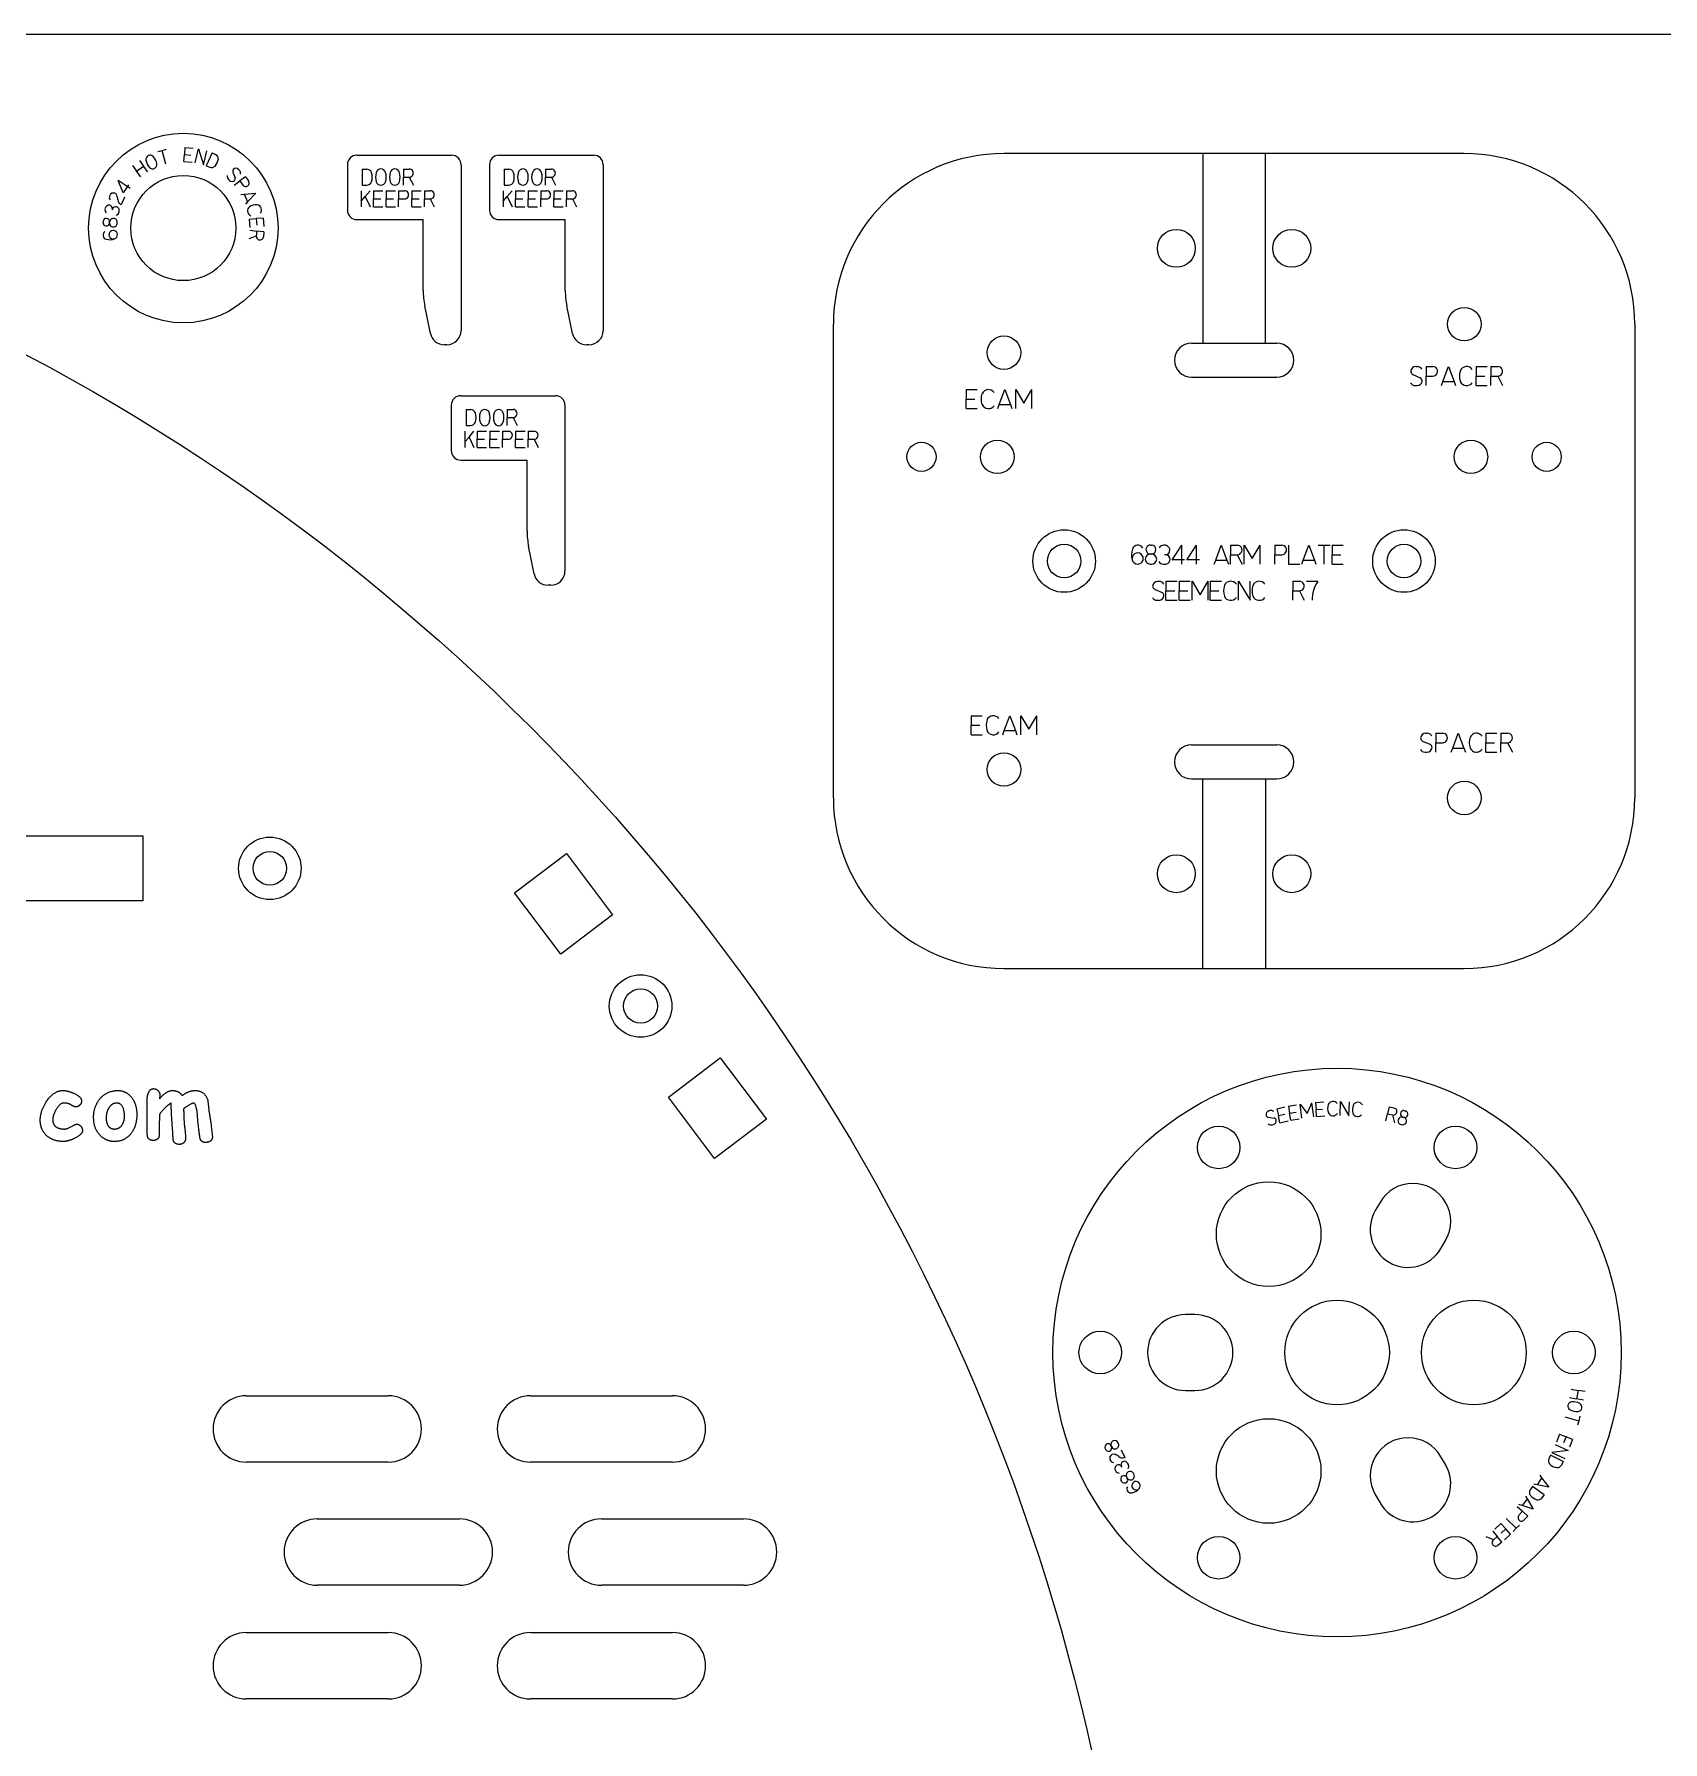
# Model space of a CAD drawing. Header units: inches. Extents: x -1316 to -504, y 192 to 650.
# Drawn here: x -987.2 to -815.3, y 469.4 to 649.6 of the extents above; entities that cross this region are included whole.
import ezdxf

# ---------------------------------------------------------------- set-up
doc = ezdxf.new("R2010")
doc.units = ezdxf.units.IN
doc.header["$MEASUREMENT"] = 0
doc.linetypes.add('Continuous2', pattern=[0])
for name, color, linetype in [('68324 HOT END SPACER', 1, 'Continuous'), ('68328 HOT END ADAPTER', 1, 'Continuous'), ('68343 AND 68344 CARRIAGE AND ARM PLATE', 1, 'Continuous'), ('68351 TABLE', 1, 'Continuous'), ('68355 Base', 1, 'Continuous'), ('68357 Support Panel', 1, 'Continuous'), ('STOCK OUTLINE', 1, 'Continuous')]:
    doc.layers.add(name, color=color, linetype=linetype)

msp = doc.modelspace()

# ---------------------------------------------------------------- linework, layer by layer
at = {"layer": '68324 HOT END SPACER', "color": 3, "linetype": 'Continuous2', "lineweight": -3, "true_color": 0x00ff00}
for p, q in [((-976.12, 636.29), (-975.67, 635.68)), ((-974.19, 637.22), (-973.73, 637.35)), ((-973.73, 637.35), (-973.26, 637.47)), ((-973.33, 635.9), (-973.73, 637.35)), ((-971.42, 636.16), (-971.36, 636.91)), ((-971.31, 637.66), (-971.36, 636.91)), ((-971.36, 636.91), (-970.68, 636.86)), ((-971.31, 637.66), (-970.43, 637.59)), ((-970.24, 636.05), (-969.88, 637.51)), ((-969.88, 637.51), (-969.35, 635.83)), ((-969.35, 635.83), (-968.99, 637.29)), ((-968.45, 637.1), (-969.06, 635.73)), ((-968.45, 637.1), (-968.07, 636.93)), ((-976.85, 635.75), (-976.41, 635.15)), ((-976.41, 635.15), (-975.67, 635.68)), ((-975.97, 634.54), (-976.41, 635.15)), ((-975.23, 635.08), (-975.67, 635.68)), ((-971.42, 636.16), (-970.54, 636.1)), ((-969.06, 635.73), (-968.68, 635.56)), ((-966.26, 635.06), (-966.01, 634.46)), ((-965.66, 635.34), (-965.57, 635.26)), ((-964.92, 634.57), (-965.52, 634.12)), ((-964.92, 634.57), (-964.6, 634.13)), ((-979.26, 632.57), (-979.25, 632.6)), ((-977.11, 633.32), (-978.35, 634.16)), ((-977.84, 632.87), (-978.35, 634.16)), ((-977.28, 633.7), (-977.84, 632.87)), ((-966.72, 634.28), (-966.61, 634.18)), ((-966.13, 633.68), (-965.52, 634.12)), ((-965.52, 634.12), (-965.2, 633.69)), ((-965.41, 632.69), (-965.07, 632.72)), ((-965.07, 632.72), (-963.82, 632.83)), ((-965.07, 632.72), (-964.69, 631.92)), ((-963.82, 632.83), (-964.69, 631.92)), ((-979.74, 631.18), (-979.72, 631.23)), ((-978.97, 631.16), (-979, 631.05)), ((-978.29, 630.79), (-978.26, 630.89)), ((-977.69, 632.41), (-978.06, 631.59)), ((-964.69, 631.92), (-964.93, 631.67)), ((-979.96, 629.75), (-979.95, 629.85)), ((-979.27, 629.7), (-979.26, 629.79)), ((-978.46, 629.64), (-978.46, 629.73)), ((-964.53, 630.1), (-963.78, 630.15)), ((-964.53, 630.1), (-964.47, 629.22)), ((-963.04, 630.21), (-963.78, 630.15)), ((-963.78, 630.15), (-963.73, 629.47)), ((-963.04, 630.21), (-962.97, 629.33)), ((-963.78, 628.3), (-964.56, 628)), ((-964.47, 628.92), (-963.72, 628.84)), ((-963.72, 628.84), (-963.78, 628.3)), ((-962.98, 628.77), (-963.72, 628.84)), ((-962.98, 628.77), (-963.03, 628.23))]:
    msp.add_line(p, q, dxfattribs=at)
at = {"layer": '68324 HOT END SPACER', "color": 5, "linetype": 'Continuous2', "lineweight": -3, "true_color": 0x0000ff}
for radius in [10, 5.55]:
    msp.add_circle((-971.48, 629.15), radius, dxfattribs=at)
at = {"layer": '68324 HOT END SPACER', "color": 3, "linetype": 'Continuous2', "lineweight": -3, "true_color": 0x00ff00}
for centre, radius, start, end in [((-974.99, 636.4), 0.446, 41.6842, 189.8802), ((-974.1, 636.49), 1.34, 187.0764, 224.4881), ((-975.61, 635.76), 1.34, 7.0764, 44.4881), ((-969.12, 636.58), 1.34, 317.2746, 354.6864), ((-968.34, 636.45), 0.552, 0.3673, 60.5979), ((-974.72, 635.85), 0.446, 221.6842, 9.8802), ((-968.5, 636.09), 0.552, 251.363, 311.5937), ((-966.42, 634.6), 0.432, 166.9679, 225.8869), ((-965.95, 635.14), 0.322, 141.6282, 195.7907), ((-965.93, 635.06), 0.395, 45.7443, 133.7966), ((-966.32, 634.38), 0.322, 321.6281, 15.7907), ((-965.87, 634.95), 0.432, 346.9679, 45.7443), ((-978.86, 632.42), 0.429, 68.5658, 155.9898), ((-978.89, 632.44), 0.429, 23.7649, 63.414), ((-981.91, 631.59), 3.56, 8.8588, 16.6044), ((-966.34, 634.46), 0.395, 225.8869, 313.7966), ((-964.9, 633.91), 0.375, 216.457, 36.4659), ((-979.32, 631.07), 0.432, 165.7987, 225.5056), ((-979.26, 631.12), 0.473, 124.6129, 165.7987), ((-979.34, 631.23), 0.343, 75.7988, 124.6129), ((-978.87, 632.39), 0.429, 155.9898, 215.9898), ((-979.35, 631.19), 0.378, 354.8869, 75.7988), ((-978.61, 631.03), 0.378, 75.7988, 159.9838), ((-978.71, 630.9), 0.432, 286.092, 345.7989), ((-978.61, 631.06), 0.343, 26.9847, 75.7988), ((-977.68, 632.2), 0.724, 184.7343, 238.0348), ((-978.72, 631), 0.473, 345.7989, 26.9847), ((-964.15, 630.97), 0.552, 128.7924, 248.7255), ((-963.77, 630.28), 1.34, 85.6997, 123.1114), ((-963.77, 631.07), 0.552, 320.0856, 80.0187), ((-979.61, 629.72), 0.348, 175.6209, 203.17), ((-979.61, 629.82), 0.348, 85.6209, 175.6209), ((-979.61, 629.72), 0.348, 203.17, 355.6209), ((-979.61, 629.82), 0.348, 355.6209, 85.621), ((-978.87, 629.67), 0.402, 175.621, 300.3066), ((-978.86, 629.76), 0.402, 85.6209, 175.621), ((-978.86, 629.76), 0.402, 355.6209, 85.621), ((-978.87, 629.67), 0.402, 300.3066, 355.6209), ((-979.51, 628.41), 0.446, 124.8917, 257.6823), ((-979.25, 629.26), 1.34, 254.8784, 292.2901), ((-978.89, 628.45), 0.446, 77.8504, 289.3182), ((-978.89, 628.45), 0.446, 289.4863, 77.6822), ((-963.4, 628.27), 0.375, 174.3446, 354.3535)]:
    msp.add_arc(centre, radius, start, end, dxfattribs=at)
at = {"layer": '68328 HOT END ADAPTER', "color": 5, "linetype": 'Continuous2', "lineweight": -3, "true_color": 0x0000ff}
for p, q in [((-845.14, 526.33), (-845.64, 525.47)), ((-838.71, 521.47), (-838.21, 522.33)), ((-864.68, 514.48), (-865.68, 514.48)), ((-865.68, 506.48), (-864.68, 506.48)), ((-838.21, 498.62), (-838.71, 499.49)), ((-845.64, 495.49), (-845.14, 494.62))]:
    msp.add_line(p, q, dxfattribs=at)
at = {"layer": '68328 HOT END ADAPTER', "color": 3, "linetype": 'Continuous2', "lineweight": -3, "true_color": 0x00ff00}
for p, q in [((-824.97, 506.61), (-824.24, 506.49)), ((-824.24, 506.49), (-824.39, 505.59)), ((-823.5, 506.36), (-824.24, 506.49)), ((-825.13, 505.72), (-824.39, 505.59)), ((-823.65, 505.46), (-824.39, 505.59)), ((-825.62, 503.7), (-824.17, 503.29)), ((-824.17, 503.29), (-824.3, 502.83)), ((-824.04, 503.75), (-824.17, 503.29)), ((-826.21, 501.85), (-826.53, 501.03)), ((-826.21, 501.85), (-825.51, 501.58)), ((-825.51, 501.58), (-825.76, 500.94)), ((-824.81, 501.31), (-825.51, 501.58)), ((-824.81, 501.31), (-825.13, 500.49)), ((-874.14, 500.28), (-874.18, 500.37)), ((-873.5, 500.55), (-873.53, 500.64)), ((-872.75, 500.86), (-872.79, 500.95)), ((-872.48, 500.21), (-872.1, 499.4)), ((-827.14, 499.64), (-827.33, 499.27)), ((-825.8, 498.97), (-827.14, 499.64)), ((-825.27, 500.15), (-827.01, 499.92)), ((-827.01, 499.92), (-825.64, 499.31)), ((-826.64, 500.76), (-825.27, 500.15)), ((-873.62, 499.13), (-873.64, 499.16)), ((-873.05, 497.98), (-873.07, 498.03)), ((-872.46, 498.48), (-872.41, 498.39)), ((-871.71, 498.67), (-871.76, 498.76)), ((-871.14, 497.65), (-871.19, 497.73)), ((-828.28, 497.54), (-828.08, 497.26)), ((-825.8, 498.97), (-825.99, 498.6)), ((-872.43, 496.88), (-872.47, 496.97)), ((-871.83, 497.24), (-871.88, 497.32)), ((-829.06, 496.34), (-829.3, 496)), ((-827.83, 495.47), (-829.06, 496.34)), ((-828.55, 496.52), (-828.89, 496.59)), ((-828.08, 497.26), (-828.55, 496.52)), ((-827.32, 496.26), (-828.55, 496.52)), ((-828.08, 497.26), (-827.32, 496.26)), ((-830.68, 494.23), (-830.12, 493.73)), ((-830.15, 494.35), (-830.48, 494.45)), ((-829.6, 495.04), (-830.15, 494.35)), ((-828.96, 493.96), (-830.15, 494.35)), ((-829.78, 495.33), (-829.6, 495.04)), ((-829.6, 495.04), (-828.96, 493.96)), ((-827.83, 495.47), (-828.08, 495.13)), ((-832.38, 492.43), (-833.02, 491.83)), ((-832.38, 492.43), (-831.87, 491.87)), ((-831.83, 492.98), (-830.76, 491.93)), ((-830.42, 492.27), (-830.76, 491.93)), ((-830.12, 493.73), (-830.48, 493.32)), ((-829.55, 493.23), (-830.12, 493.73)), ((-829.55, 493.23), (-829.92, 492.82)), ((-833.18, 490.7), (-833.95, 491.04)), ((-833.25, 491.63), (-832.77, 491.05)), ((-832.77, 491.05), (-833.18, 490.7)), ((-832.28, 490.48), (-832.77, 491.05)), ((-832.28, 490.48), (-832.7, 490.13)), ((-831.87, 491.87), (-832.37, 491.41)), ((-831.36, 491.32), (-832.01, 490.73)), ((-831.36, 491.32), (-831.87, 491.87)), ((-830.76, 491.93), (-831.09, 491.58))]:
    msp.add_line(p, q, dxfattribs=at)
at = {"layer": '68328 HOT END ADAPTER', "color": 1, "linetype": 'Continuous2', "lineweight": -3, "true_color": 0xff0000}
msp.add_circle((-849.68, 510.48), 30, dxfattribs=at)
at = {"layer": '68328 HOT END ADAPTER', "color": 5, "linetype": 'Continuous2', "lineweight": -3, "true_color": 0x0000ff}
for centre, radius in [((-862.18, 532.13), 2.25), ((-837.18, 532.13), 2.25), ((-856.9, 522.98), 5.52), ((-849.68, 510.48), 5.52), ((-835.24, 510.48), 5.52), ((-874.68, 510.48), 2.25), ((-824.68, 510.48), 2.25), ((-856.9, 497.98), 5.52), ((-862.18, 488.83), 2.25), ((-837.18, 488.83), 2.25)]:
    msp.add_circle(centre, radius, dxfattribs=at)
for centre, start, end in [((-841.68, 524.33), 330, 150), ((-842.18, 523.47), 150, 330), ((-865.68, 510.48), 90, 270), ((-864.68, 510.48), 270, 90), ((-842.18, 497.49), 30, 210), ((-841.68, 496.62), 210, 30)]:
    msp.add_arc(centre, 4, start, end, dxfattribs=at)
at = {"layer": '68328 HOT END ADAPTER', "color": 3, "linetype": 'Continuous2', "lineweight": -3, "true_color": 0x00ff00}
for centre, radius, start, end in [((-824.87, 504.84), 0.446, 93.094, 241.29), ((-824.75, 503.95), 1.34, 58.4861, 95.8979), ((-824.27, 504.7), 0.446, 273.094, 61.29), ((-824.38, 505.59), 1.34, 238.4861, 275.8979), ((-873.16, 500.79), 0.402, 112.5183, 202.5183), ((-873.16, 500.79), 0.402, 22.5183, 112.5183), ((-873.85, 500.51), 0.348, 112.5183, 202.5183), ((-873.82, 500.42), 0.348, 202.5183, 230.0674), ((-873.82, 500.42), 0.348, 230.0674, 22.5183), ((-873.85, 500.51), 0.348, 22.5183, 112.5183), ((-873.25, 499.34), 0.429, 117.8408, 205.2648), ((-873.12, 500.71), 0.402, 202.5183, 327.204), ((-873.29, 499.32), 0.429, 73.0399, 112.689), ((-874.61, 496.49), 3.56, 58.1337, 65.8794), ((-873.12, 500.71), 0.402, 327.204, 22.5183), ((-872.31, 500.09), 0.724, 234.0093, 287.3098), ((-826.82, 499.07), 0.552, 158.63, 218.8607), ((-873.24, 499.31), 0.429, 205.2648, 265.2648), ((-872.66, 498.25), 0.473, 166.8254, 208.0112), ((-872.78, 498.28), 0.343, 118.0113, 166.8254), ((-872.67, 498.19), 0.432, 208.0112, 267.7181), ((-872.77, 498.25), 0.378, 37.0994, 118.0113), ((-872.18, 497.14), 0.348, 120.7615, 210.7615), ((-872.11, 498.62), 0.378, 118.0113, 202.1963), ((-872.18, 497.14), 0.348, 30.7615, 120.7615), ((-872.13, 498.66), 0.343, 69.1972, 118.0113), ((-872.18, 498.53), 0.473, 28.0114, 69.1972), ((-871.53, 497.53), 0.402, 120.7615, 210.7615), ((-871.53, 497.53), 0.402, 30.7615, 120.7615), ((-872.1, 498.47), 0.432, 328.3045, 28.0114), ((-871.48, 497.44), 0.402, 335.4472, 30.7615), ((-826.29, 499.66), 1.34, 224.5417, 261.9534), ((-826.46, 498.89), 0.552, 267.6344, 327.8649), ((-872.13, 497.06), 0.348, 210.7615, 238.3106), ((-872.13, 497.06), 0.348, 238.3106, 30.7615), ((-871.42, 496.11), 0.446, 152.8587, 285.6492), ((-871.48, 497.44), 0.402, 210.7615, 335.4472), ((-870.9, 496.43), 0.446, 105.8173, 317.2851), ((-871.6, 496.99), 1.34, 282.8453, 320.2571), ((-870.9, 496.43), 0.446, 317.4532, 105.6492), ((-828.82, 495.72), 0.552, 149.8711, 210.1018), ((-828.21, 496.23), 1.34, 215.7828, 253.1945), ((-828.49, 495.49), 0.552, 258.8755, 319.106), ((-830.2, 493.07), 0.375, 138.3962, 318.4051), ((-832.94, 490.42), 0.375, 130.013, 310.0219)]:
    msp.add_arc(centre, radius, start, end, dxfattribs=at)
at = {"layer": '68343 AND 68344 CARRIAGE AND ARM PLATE', "color": 1, "linetype": 'Continuous2', "lineweight": -3, "true_color": 0xff0000}
for p, q in [((-836.25, 637.01), (-884.85, 637.01)), ((-902.85, 569.01), (-902.85, 619.01)), ((-818.25, 619.01), (-818.25, 569.01)), ((-884.85, 551.01), (-836.25, 551.01))]:
    msp.add_line(p, q, dxfattribs=at)
at = {"layer": '68343 AND 68344 CARRIAGE AND ARM PLATE', "color": 3, "linetype": 'Continuous2', "lineweight": -3, "true_color": 0x00ff00}
for p, q in [((-863.85, 637.01), (-863.85, 617.01)), ((-857.25, 617.01), (-857.25, 637.01)), ((-841.69, 613.7), (-840.9, 613.36)), ((-841.36, 614.53), (-841.2, 614.53)), ((-840.29, 614.53), (-839.57, 614.53)), ((-840.29, 614.53), (-840.29, 613.53)), ((-840.29, 613.53), (-839.57, 613.53)), ((-840.29, 612.53), (-840.29, 613.53)), ((-838.67, 612.53), (-838.5, 612.96)), ((-838.5, 612.96), (-837.92, 614.53)), ((-838.5, 612.96), (-837.33, 612.96)), ((-837.92, 614.53), (-837.33, 612.96)), ((-837.33, 612.96), (-837.17, 612.53)), ((-835, 614.53), (-833.83, 614.53)), ((-835, 614.53), (-835, 613.53)), ((-835, 613.53), (-834.09, 613.53)), ((-835, 612.53), (-835, 613.53)), ((-833.43, 614.53), (-832.71, 614.53)), ((-833.43, 614.53), (-833.43, 613.53)), ((-833.43, 613.53), (-832.71, 613.53)), ((-833.43, 612.53), (-833.43, 613.53)), ((-832.71, 613.53), (-832.21, 612.53)), ((-888.83, 612.1), (-887.66, 612.1)), ((-888.83, 612.1), (-888.83, 611.1)), ((-888.83, 611.1), (-887.92, 611.1)), ((-888.83, 610.1), (-888.83, 611.1)), ((-885.34, 610.53), (-884.75, 612.1)), ((-884.75, 612.1), (-884.16, 610.53)), ((-883.6, 610.1), (-883.6, 612.1)), ((-883.6, 612.1), (-882.75, 610.68)), ((-882.75, 610.68), (-881.91, 612.1)), ((-881.91, 610.1), (-881.91, 612.1)), ((-841.43, 612.53), (-841.22, 612.53)), ((-835, 612.53), (-833.83, 612.53)), ((-888.83, 610.1), (-887.66, 610.1)), ((-885.5, 610.1), (-885.34, 610.53)), ((-885.34, 610.53), (-884.16, 610.53)), ((-884.16, 610.53), (-884, 610.1)), ((-869.39, 595.68), (-869.26, 595.68)), ((-869.39, 594.75), (-869.26, 594.75)), ((-867.98, 595.68), (-867.91, 595.68)), ((-867.09, 594.15), (-866.06, 595.68)), ((-866.06, 593.68), (-866.06, 595.68)), ((-865.55, 594.15), (-864.52, 595.68)), ((-864.52, 593.68), (-864.52, 595.68)), ((-862.49, 594.11), (-861.9, 595.68)), ((-861.9, 595.68), (-861.31, 594.11)), ((-860.94, 595.68), (-860.21, 595.68)), ((-860.94, 595.68), (-860.94, 594.68)), ((-859.49, 593.68), (-859.49, 595.68)), ((-859.49, 595.68), (-858.65, 594.27)), ((-858.65, 594.27), (-857.81, 595.68)), ((-857.81, 593.68), (-857.81, 595.68)), ((-856.24, 595.68), (-855.51, 595.68)), ((-856.24, 595.68), (-856.24, 594.68)), ((-854.8, 595.68), (-854.8, 593.68)), ((-853.25, 594.11), (-852.66, 595.68)), ((-852.66, 595.68), (-852.07, 594.11)), ((-851.69, 595.68), (-851.05, 595.68)), ((-851.05, 593.68), (-851.05, 595.68)), ((-851.05, 595.68), (-850.41, 595.68)), ((-850.2, 595.68), (-849.03, 595.68)), ((-850.2, 595.68), (-850.2, 594.68)), ((-869.39, 593.68), (-869.26, 593.68)), ((-868.01, 593.68), (-867.88, 593.68)), ((-867.76, 594.68), (-867.91, 594.68)), ((-865.77, 594.15), (-867.09, 594.15)), ((-864.22, 594.15), (-865.55, 594.15)), ((-862.65, 593.68), (-862.49, 594.11)), ((-862.49, 594.11), (-861.31, 594.11)), ((-861.31, 594.11), (-861.15, 593.68)), ((-860.94, 594.68), (-860.21, 594.68)), ((-860.94, 593.68), (-860.94, 594.68)), ((-860.21, 594.68), (-859.71, 593.68)), ((-856.24, 594.68), (-855.51, 594.68)), ((-856.24, 593.68), (-856.24, 594.68)), ((-854.8, 593.68), (-853.62, 593.68)), ((-853.41, 593.68), (-853.25, 594.11)), ((-853.25, 594.11), (-852.07, 594.11)), ((-852.07, 594.11), (-851.91, 593.68)), ((-850.2, 594.68), (-849.28, 594.68)), ((-850.2, 593.68), (-850.2, 594.68)), ((-850.2, 593.68), (-849.03, 593.68)), ((-868.62, 591.87), (-868.46, 591.87)), ((-867.74, 591.87), (-866.56, 591.87)), ((-867.74, 591.87), (-867.74, 590.87)), ((-866.35, 591.87), (-865.18, 591.87)), ((-866.35, 591.87), (-866.35, 590.87)), ((-864.96, 589.87), (-864.96, 591.87)), ((-864.96, 591.87), (-864.12, 590.45)), ((-864.12, 590.45), (-863.28, 591.87)), ((-863.28, 589.87), (-863.28, 591.87)), ((-863.06, 591.87), (-861.89, 591.87)), ((-863.06, 591.87), (-863.06, 590.87)), ((-860.1, 589.87), (-860.1, 591.87)), ((-860.1, 591.87), (-858.87, 589.87)), ((-858.87, 589.87), (-858.87, 591.87)), ((-854.36, 591.87), (-853.64, 591.87)), ((-854.36, 591.87), (-854.36, 590.87)), ((-852.92, 591.87), (-851.72, 591.87)), ((-868.95, 591.04), (-868.16, 590.7)), ((-868.69, 589.87), (-868.48, 589.87)), ((-867.74, 590.87), (-866.82, 590.87)), ((-867.74, 589.87), (-867.74, 590.87)), ((-867.74, 589.87), (-866.56, 589.87)), ((-866.35, 590.87), (-865.43, 590.87)), ((-866.35, 589.87), (-866.35, 590.87)), ((-866.35, 589.87), (-865.18, 589.87)), ((-863.06, 590.87), (-862.15, 590.87)), ((-863.06, 589.87), (-863.06, 590.87)), ((-863.06, 589.87), (-861.89, 589.87)), ((-854.36, 590.87), (-853.64, 590.87)), ((-854.36, 589.87), (-854.36, 590.87)), ((-853.64, 590.87), (-853.14, 589.87)), ((-888.3, 577.68), (-887.13, 577.68)), ((-888.3, 577.68), (-888.3, 576.68)), ((-884.81, 576.11), (-884.22, 577.68)), ((-884.22, 577.68), (-883.63, 576.11)), ((-883.07, 575.68), (-883.07, 577.68)), ((-883.07, 577.68), (-882.23, 576.26)), ((-882.23, 576.26), (-881.38, 577.68)), ((-881.38, 575.68), (-881.38, 577.68)), ((-888.3, 576.68), (-887.39, 576.68)), ((-888.3, 575.68), (-888.3, 576.68)), ((-888.3, 575.68), (-887.13, 575.68)), ((-884.97, 575.68), (-884.81, 576.11)), ((-884.81, 576.11), (-883.63, 576.11)), ((-883.63, 576.11), (-883.47, 575.68)), ((-840.65, 575.01), (-839.87, 574.68)), ((-840.33, 575.85), (-840.17, 575.84)), ((-839.26, 575.84), (-838.53, 575.84)), ((-839.26, 575.84), (-839.26, 574.84)), ((-837.47, 574.27), (-836.88, 575.84)), ((-836.88, 575.84), (-836.29, 574.27)), ((-833.97, 575.84), (-832.8, 575.84)), ((-833.97, 575.84), (-833.97, 574.84)), ((-832.4, 575.84), (-831.67, 575.84)), ((-832.4, 575.84), (-832.4, 574.84)), ((-840.39, 573.84), (-840.19, 573.84)), ((-839.26, 574.84), (-838.53, 574.84)), ((-839.26, 573.84), (-839.26, 574.84)), ((-837.63, 573.84), (-837.47, 574.27)), ((-837.47, 574.27), (-836.29, 574.27)), ((-836.29, 574.27), (-836.13, 573.84)), ((-833.97, 574.84), (-833.05, 574.84)), ((-833.97, 573.84), (-833.97, 574.84)), ((-833.97, 573.84), (-832.8, 573.84)), ((-832.4, 574.84), (-831.67, 574.84)), ((-832.4, 573.84), (-832.4, 574.84)), ((-831.67, 574.84), (-831.17, 573.84)), ((-863.85, 551.01), (-863.85, 571.01)), ((-857.25, 571.01), (-857.25, 551.01)), ((-975.3, 535.72), (-975.3, 537.13)), ((-969.9, 534.54), (-970.03, 535.94))]:
    msp.add_line(p, q, dxfattribs=at)
at = {"layer": '68343 AND 68344 CARRIAGE AND ARM PLATE', "color": 5, "linetype": 'Continuous2', "lineweight": -3, "true_color": 0x0000ff}
for p, q in [((-865.05, 617.01), (-856.05, 617.01)), ((-865.05, 613.41), (-856.05, 613.41)), ((-865.05, 574.61), (-856.05, 574.61)), ((-865.05, 571.01), (-856.05, 571.01))]:
    msp.add_line(p, q, dxfattribs=at)
for centre, radius in [((-866.65, 627.01), 2), ((-854.46, 627.01), 2), ((-836.25, 619.01), 1.77), ((-884.85, 616.01), 1.77), ((-893.55, 605.01), 1.54), ((-885.55, 605.01), 1.77), ((-835.55, 605.01), 1.77), ((-827.55, 605.01), 1.54), ((-878.49, 594.01), 1.77), ((-842.62, 594.01), 1.77), ((-884.85, 572.01), 1.77), ((-836.25, 569.01), 1.78), ((-866.65, 561.01), 2), ((-854.46, 561.01), 2)]:
    msp.add_circle(centre, radius, dxfattribs=at)
at = {"layer": '68343 AND 68344 CARRIAGE AND ARM PLATE', "color": 3, "linetype": 'Continuous2', "lineweight": -3, "true_color": 0x00ff00}
for centre in [(-878.49, 594.01), (-842.62, 594.01)]:
    msp.add_circle(centre, 3.3, dxfattribs=at)
at = {"layer": '68343 AND 68344 CARRIAGE AND ARM PLATE', "color": 1, "linetype": 'Continuous2', "lineweight": -3, "true_color": 0xff0000}
for centre, start, end in [((-884.85, 619.01), 90, 180), ((-836.25, 619.01), 0, 90), ((-884.85, 569.01), 180, 270), ((-836.25, 569.01), 270, 0)]:
    msp.add_arc(centre, 18, start, end, dxfattribs=at)
at = {"layer": '68343 AND 68344 CARRIAGE AND ARM PLATE', "color": 5, "linetype": 'Continuous2', "lineweight": -3, "true_color": 0x0000ff}
for centre, start, end in [((-865.05, 615.21), 90, 270), ((-856.05, 615.21), 270, 90), ((-865.05, 572.81), 90, 270), ((-856.05, 572.81), 270, 90)]:
    msp.add_arc(centre, 1.8, start, end, dxfattribs=at)
at = {"layer": '68343 AND 68344 CARRIAGE AND ARM PLATE', "color": 3, "linetype": 'Continuous2', "lineweight": -3, "true_color": 0x00ff00}
for centre, radius, start, end in [((-841.42, 613.11), 0.577, 210.522, 269.4411), ((-841.37, 614.01), 0.526, 89.2985, 177.3507), ((-841.47, 614.07), 0.43, 185.1823, 239.3448), ((-841.22, 613.05), 0.526, 269.4411, 357.3507), ((-841.21, 613.95), 0.577, 30.522, 89.2985), ((-841.12, 612.99), 0.43, 5.1822, 59.3448), ((-839.57, 614.03), 0.5, 269.9912, 90), ((-834.98, 613.53), 1.78, 161.2941, 198.7059), ((-836, 613.8), 0.735, 35.68, 155.6132), ((-836, 613.26), 0.735, 204.3868, 324.32), ((-832.71, 614.03), 0.5, 269.9912, 90), ((-885.48, 611.1), 1.78, 161.2941, 198.7059), ((-886.49, 611.37), 0.735, 35.68, 155.6132), ((-886.49, 610.83), 0.735, 204.3868, 324.32), ((-869.6, 594.65), 1.78, 159.2941, 196.7059), ((-870.73, 594.27), 0.594, 342.2661, 193.7339), ((-870.71, 595.09), 0.595, 29.3075, 162.098), ((-869.39, 594.22), 0.536, 90, 214.6857), ((-869.39, 595.22), 0.464, 117.5491, 270), ((-869.39, 595.22), 0.464, 90, 117.5491), ((-869.26, 595.22), 0.464, 0, 90), ((-869.26, 595.22), 0.464, 270, 0), ((-869.26, 594.22), 0.536, 0, 90), ((-867.98, 595.1), 0.577, 89.9999, 149.7068), ((-867.91, 595.05), 0.631, 48.8141, 89.9999), ((-867.84, 595.18), 0.504, 279.0881, 0), ((-867.79, 595.18), 0.457, 0, 48.8141), ((-860.21, 595.18), 0.5, 269.9912, 90), ((-855.51, 595.18), 0.5, 269.9912, 90), ((-870.73, 594.28), 0.595, 193.902, 342.098), ((-869.39, 594.22), 0.536, 214.6857, 270), ((-869.26, 594.22), 0.536, 270, 0), ((-868.01, 594.26), 0.577, 210.2932, 270.0001), ((-867.88, 594.31), 0.631, 270.0001, 311.1859), ((-867.81, 594.18), 0.504, 0, 84.185), ((-867.77, 594.18), 0.457, 311.1859, 0), ((-868.63, 591.34), 0.526, 89.2985, 177.3507), ((-868.73, 591.41), 0.43, 185.1823, 239.3448), ((-868.47, 591.29), 0.577, 30.522, 89.2985), ((-859.89, 590.87), 1.78, 161.2941, 198.7059), ((-860.91, 591.14), 0.735, 35.68, 155.6132), ((-856.87, 590.87), 1.78, 161.2941, 198.7059), ((-857.89, 591.14), 0.735, 35.68, 155.6132), ((-853.64, 591.37), 0.5, 269.9912, 90), ((-848.69, 589.87), 3.63, 146.6069, 179.9947), ((-868.68, 590.45), 0.577, 210.522, 269.4411), ((-868.48, 590.39), 0.526, 269.4411, 357.3507), ((-868.38, 590.33), 0.43, 5.1822, 59.3448), ((-860.91, 590.6), 0.735, 204.3868, 324.32), ((-857.89, 590.6), 0.735, 204.3868, 324.32), ((-884.95, 576.68), 1.78, 161.2941, 198.7059), ((-885.97, 576.95), 0.735, 35.68, 155.6132), ((-885.97, 576.41), 0.735, 204.3868, 324.32), ((-840.34, 575.32), 0.526, 89.2985, 177.3507), ((-840.43, 575.38), 0.43, 185.1823, 239.3448), ((-840.17, 575.27), 0.577, 30.522, 89.2985), ((-838.53, 575.34), 0.5, 269.9912, 90), ((-833.95, 574.84), 1.78, 161.2941, 198.7059), ((-834.97, 575.11), 0.735, 35.68, 155.6132), ((-831.67, 575.34), 0.5, 269.9912, 90), ((-840.39, 574.42), 0.577, 210.522, 269.4411), ((-840.18, 574.37), 0.526, 269.4411, 357.3507), ((-840.08, 574.31), 0.43, 5.1822, 59.3448), ((-834.97, 574.58), 0.735, 204.3868, 324.32)]:
    msp.add_arc(centre, radius, start, end, dxfattribs=at)
at = {"layer": '68351 TABLE', "color": 3, "linetype": 'Continuous2', "lineweight": -3, "true_color": 0x00ff00}
for p, q in [((-856.96, 535.31), (-856.32, 535.23)), ((-856.89, 535.98), (-856.77, 536.01)), ((-856.04, 536.21), (-855.19, 536.4)), ((-856.04, 536.21), (-855.88, 535.48)), ((-855.88, 535.48), (-855.21, 535.63)), ((-855.71, 534.74), (-855.88, 535.48)), ((-854.82, 536.48), (-853.96, 536.63)), ((-854.82, 536.48), (-854.69, 535.74)), ((-854.69, 535.74), (-854.01, 535.86)), ((-854.56, 535), (-854.69, 535.74)), ((-853.4, 535.21), (-853.58, 536.7)), ((-853.58, 536.7), (-852.82, 535.72)), ((-852.82, 535.72), (-852.33, 536.85)), ((-852.14, 535.36), (-852.33, 536.85)), ((-851.95, 536.88), (-851.07, 536.95)), ((-851.95, 536.88), (-851.89, 536.14)), ((-851.89, 536.14), (-851.21, 536.18)), ((-851.84, 535.39), (-851.89, 536.14)), ((-851.84, 535.39), (-850.96, 535.45)), ((-849.34, 535.48), (-849.3, 536.98)), ((-849.3, 536.98), (-848.42, 535.45)), ((-848.42, 535.45), (-848.38, 536.95)), ((-844.52, 534.95), (-844.36, 535.68)), ((-844.19, 536.41), (-844.36, 535.68)), ((-844.36, 535.68), (-843.83, 535.55)), ((-844.19, 536.41), (-843.66, 536.29)), ((-843.83, 535.55), (-843.63, 534.74)), ((-842.73, 535.33), (-842.64, 535.3)), ((-842.55, 536), (-842.45, 535.97)), ((-856.53, 534.52), (-856.38, 534.56)), ((-855.71, 534.74), (-854.85, 534.94)), ((-854.56, 535), (-853.69, 535.16)), ((-842.95, 534.56), (-842.86, 534.53))]:
    msp.add_line(p, q, dxfattribs=at)
for centre, radius, start, end in [((-856.79, 535.6), 0.395, 104.9955, 193.0477), ((-856.87, 535.62), 0.322, 200.8793, 255.0418), ((-856.66, 535.59), 0.432, 46.219, 104.9955), ((-849.34, 536.24), 1.34, 162.3844, 199.7961), ((-850.11, 536.43), 0.552, 36.7703, 156.7034), ((-850.1, 536.02), 0.552, 205.4771, 325.4103), ((-846.73, 536.07), 1.34, 156.5623, 193.9741), ((-847.51, 535.94), 0.552, 199.655, 319.5882), ((-847.48, 536.34), 0.552, 30.9482, 150.8814), ((-843.74, 535.92), 0.375, 257.0444, 77.0532), ((-842.84, 534.94), 0.402, 74.2809, 198.9666), ((-842.64, 535.67), 0.348, 101.83, 254.2809), ((-842.64, 535.67), 0.348, 74.2809, 101.83), ((-842.55, 535.64), 0.348, 254.2809, 344.2809), ((-842.75, 534.92), 0.402, 344.2809, 74.2809), ((-842.55, 535.64), 0.348, 344.2809, 74.2809), ((-856.64, 534.94), 0.432, 226.219, 285.1381), ((-856.49, 534.94), 0.395, 285.1381, 13.0477), ((-856.4, 534.92), 0.322, 20.8792, 75.0418), ((-842.84, 534.94), 0.402, 198.9666, 254.2809), ((-842.75, 534.92), 0.402, 254.2809, 344.2809)]:
    msp.add_arc(centre, radius, start, end, dxfattribs=at)
at = {"layer": '68355 Base', "color": 5, "linetype": 'Continuous2', "lineweight": -3, "true_color": 0x0000ff}
for p, q in [((-1040.91, 565.01), (-975.76, 565.01)), ((-975.76, 565.01), (-975.76, 558.15)), ((-936.51, 559), (-931.04, 563.13)), ((-931.04, 563.13), (-926.16, 556.66)), ((-931.64, 552.54), (-936.51, 559)), ((-975.76, 558.15), (-1040.91, 558.15)), ((-926.16, 556.66), (-931.64, 552.54)), ((-920.26, 537.44), (-914.79, 541.57)), ((-914.79, 541.57), (-909.91, 535.1)), ((-915.39, 530.97), (-920.26, 537.44)), ((-909.91, 535.1), (-915.39, 530.97)), ((-964.84, 505.92), (-949.84, 505.92)), ((-934.84, 505.92), (-919.84, 505.92)), ((-949.84, 498.92), (-964.84, 498.92)), ((-919.84, 498.92), (-934.84, 498.92)), ((-957.34, 492.93), (-942.34, 492.93)), ((-927.34, 492.93), (-912.34, 492.93)), ((-942.34, 485.93), (-957.34, 485.93)), ((-912.34, 485.93), (-927.34, 485.93)), ((-964.84, 480.92), (-949.84, 480.92)), ((-934.84, 480.92), (-919.84, 480.92)), ((-949.84, 473.92), (-964.84, 473.92)), ((-919.84, 473.92), (-934.84, 473.92))]:
    msp.add_line(p, q, dxfattribs=at)
at = {"layer": '68355 Base', "color": 3, "linetype": 'Continuous2', "lineweight": -3, "true_color": 0x00ff00}
msp.add_line((-975.3, 533.93), (-975.3, 535.72), dxfattribs=at)
at = {"layer": '68355 Base', "color": 1, "linetype": 'Continuous2', "lineweight": -3, "true_color": 0xff0000}
msp.add_circle((-1090.47, 421.01), 220, dxfattribs=at)
at = {"layer": '68355 Base', "color": 3, "linetype": 'Continuous2', "lineweight": -3, "true_color": 0x00ff00}
for centre in [(-962.35, 561.58), (-923.21, 547.05)]:
    msp.add_circle(centre, 3.3, dxfattribs=at)
at = {"layer": '68355 Base', "color": 5, "linetype": 'Continuous2', "lineweight": -3, "true_color": 0x0000ff}
for centre, radius in [((-962.35, 561.58), 1.77), ((-923.21, 547.05), 1.8)]:
    msp.add_circle(centre, radius, dxfattribs=at)
for centre, start, end in [((-964.84, 502.42), 90, 270), ((-949.84, 502.42), 270, 90), ((-934.84, 502.42), 90, 270), ((-919.84, 502.42), 270, 90), ((-957.34, 489.43), 90, 270), ((-942.34, 489.43), 270, 90), ((-927.34, 489.43), 90, 270), ((-912.34, 489.43), 270, 90), ((-964.84, 477.42), 90, 270), ((-949.84, 477.42), 270, 90), ((-934.84, 477.42), 90, 270), ((-919.84, 477.42), 270, 90)]:
    msp.add_arc(centre, 3.5, start, end, dxfattribs=at)
at = {"layer": '68355 Base', "color": 3, "linetype": 'Continuous2', "lineweight": -3, "true_color": 0x00ff00}
for points in [[(-985.95, 536.95), (-985.17, 538.13), (-984.2, 538.13)], [(-984.2, 538.13), (-983.71, 538.13), (-983.03, 537.84)], [(-983.03, 537.84), (-982.23, 537.47), (-982.23, 537.03)], [(-980.95, 535.19), (-981, 536.25), (-980.4, 537.12)], [(-980.4, 537.12), (-979.68, 538.13), (-978.39, 538.13)], [(-978.39, 538.13), (-977.46, 538.13), (-976.89, 537.33)], [(-976.89, 537.33), (-976.39, 536.63), (-976.39, 535.59)], [(-975.3, 537.13), (-975.3, 537.54), (-975.17, 537.87)], [(-975.17, 537.87), (-974.98, 538.33), (-974.65, 538.33)], [(-974.65, 538.33), (-974.37, 538.33), (-973.96, 537.94), (-973.96, 537.67)], [(-973.99, 537.27), (-973.27, 538.13), (-972.65, 538.13)], [(-973.96, 537.67), (-973.96, 537.77), (-973.99, 537.27)], [(-972.65, 538.13), (-971.93, 538.13), (-971.6, 537.58)], [(-971.6, 537.58), (-971.3, 537.85), (-970.6, 538.13), (-970.2, 538.13)], [(-970.2, 538.13), (-969.27, 538.13), (-968.92, 537.16)], [(-968.92, 537.16), (-968.88, 536.97), (-968.76, 535.85)], [(-986.59, 535), (-986.59, 535.94), (-985.95, 536.95)], [(-984.91, 536.13), (-985.27, 535.5), (-985.27, 535.02)], [(-984.13, 536.81), (-984.5, 536.81), (-984.91, 536.13)], [(-982.82, 536.4), (-983.02, 536.4), (-983.59, 536.81), (-984.13, 536.81)], [(-982.4, 536.61), (-982.58, 536.4), (-982.82, 536.4)], [(-982.23, 537.03), (-982.23, 536.77), (-982.4, 536.61)], [(-979.38, 536.25), (-979.63, 535.81), (-979.63, 535.2)], [(-978.49, 536.81), (-979.06, 536.81), (-979.38, 536.25)], [(-977.7, 535.23), (-977.66, 536.77), (-978.49, 536.81)], [(-976.39, 535.59), (-976.39, 534.43), (-976.98, 533.62)], [(-973.99, 535.62), (-974.03, 534.63), (-974.03, 534.09)], [(-973.93, 535.72), (-973.95, 535.7), (-973.99, 535.62)], [(-972.77, 536.81), (-973.35, 536.46), (-973.93, 535.72)], [(-972.75, 536.31), (-972.75, 536.62), (-972.77, 536.81)], [(-972.57, 533.08), (-972.57, 533.61), (-972.75, 535.74), (-972.75, 536.31)], [(-970.39, 536.81), (-970.5, 536.81), (-971.3, 536.35), (-971.45, 536.21)], [(-971.45, 536.21), (-971.45, 535.64), (-971.39, 534.62)], [(-970.03, 535.94), (-970.19, 536.81), (-970.39, 536.81)], [(-968.76, 535.85), (-968.61, 535.1), (-968.41, 533.28)], [(-985.86, 533.32), (-986.59, 533.98), (-986.59, 535)], [(-985.27, 535.02), (-985.27, 534.58), (-984.94, 534.31)], [(-984.94, 534.31), (-984.62, 534.07), (-984.05, 534.07)], [(-984.05, 534.07), (-983.75, 534.07), (-982.88, 534.58), (-982.73, 534.58)], [(-982.13, 533.9), (-982.13, 533.5), (-982.94, 533.09)], [(-982.73, 534.58), (-982.5, 534.58), (-982.13, 534.17), (-982.13, 533.9)], [(-980.23, 533.37), (-980.92, 534.03), (-980.95, 535.19)], [(-979.63, 535.2), (-979.63, 534.61), (-979.32, 534.3)], [(-979.32, 534.3), (-979.09, 534.07), (-978.77, 534.07)], [(-978.77, 534.07), (-978.37, 534.07), (-978.08, 534.33)], [(-976.98, 533.62), (-977.65, 532.75), (-978.76, 532.75)], [(-978.08, 534.33), (-977.75, 534.69), (-977.7, 535.23)], [(-975.24, 533.19), (-975.3, 533.42), (-975.3, 533.93)], [(-974.03, 534.09), (-974.03, 533.97), (-974.04, 533.5), (-974.04, 533.39)], [(-971.39, 534.62), (-971.25, 533.59), (-971.25, 533.08)], [(-969.73, 533.18), (-969.81, 533.68), (-969.9, 534.54)], [(-984.12, 532.75), (-985.15, 532.75), (-985.86, 533.32)], [(-982.94, 533.09), (-983.69, 532.75), (-984.12, 532.75)], [(-978.76, 532.75), (-979.61, 532.75), (-980.23, 533.37)], [(-974.68, 532.86), (-975.08, 532.86), (-975.24, 533.19)], [(-974.25, 532.98), (-974.44, 532.86), (-974.68, 532.86)], [(-974.04, 533.39), (-974.04, 533.11), (-974.25, 532.98)], [(-971.93, 532.45), (-972.22, 532.45), (-972.57, 532.79), (-972.57, 533.08)], [(-971.25, 533.08), (-971.25, 532.79), (-971.63, 532.45), (-971.93, 532.45)], [(-969.1, 532.65), (-969.67, 532.65), (-969.73, 533.18)], [(-968.41, 533.28), (-968.4, 532.99), (-968.81, 532.65), (-969.1, 532.65)]]:
    msp.add_open_spline(points, degree=2, dxfattribs=at)
at = {"layer": '68357 Support Panel', "color": 1, "linetype": 'Continuous2', "lineweight": -3, "true_color": 0xff0000}
for p, q in [((-953.16, 636.84), (-943.16, 636.84)), ((-938.16, 636.84), (-928.16, 636.84)), ((-954.16, 635.84), (-954.16, 631.04)), ((-942.16, 635.84), (-942.16, 618.34)), ((-939.16, 635.84), (-939.16, 631.04)), ((-927.16, 635.84), (-927.16, 618.34)), ((-953.16, 630.04), (-946.16, 630.04)), ((-946.16, 622.55), (-946.16, 630.04)), ((-938.16, 630.04), (-931.16, 630.04)), ((-931.16, 622.55), (-931.16, 630.04)), ((-945.4, 618.04), (-945.99, 620.95)), ((-930.4, 618.04), (-930.99, 620.95)), ((-943.66, 616.84), (-943.93, 616.84)), ((-928.66, 616.84), (-928.93, 616.84)), ((-942.19, 611.46), (-932.19, 611.46)), ((-943.19, 610.46), (-943.19, 605.66)), ((-931.19, 610.46), (-931.19, 592.96)), ((-942.19, 604.66), (-935.19, 604.66)), ((-935.19, 597.17), (-935.19, 604.66)), ((-934.44, 592.66), (-935.03, 595.57)), ((-932.69, 591.46), (-932.97, 591.46))]:
    msp.add_line(p, q, dxfattribs=at)
at = {"layer": '68357 Support Panel', "color": 3, "linetype": 'Continuous2', "lineweight": -3, "true_color": 0x00ff00}
for p, q in [((-952.6, 635.38), (-952.6, 633.68)), ((-952.6, 635.38), (-952.12, 635.38)), ((-948.25, 635.38), (-947.63, 635.38)), ((-948.25, 635.38), (-948.25, 634.53)), ((-948.25, 634.53), (-947.63, 634.53)), ((-948.25, 633.68), (-948.25, 634.53)), ((-947.63, 634.53), (-947.2, 633.68)), ((-937.6, 635.38), (-937.6, 633.68)), ((-937.6, 635.38), (-937.12, 635.38)), ((-933.25, 635.38), (-932.63, 635.38)), ((-933.25, 635.38), (-933.25, 634.53)), ((-933.25, 634.53), (-932.63, 634.53)), ((-933.25, 633.68), (-933.25, 634.53)), ((-932.63, 634.53), (-932.2, 633.68)), ((-952.71, 633.09), (-952.71, 631.98)), ((-952.6, 633.68), (-952.12, 633.68)), ((-952.28, 632.48), (-951.76, 633.09)), ((-951.42, 633.09), (-950.42, 633.09)), ((-951.42, 633.09), (-951.42, 632.24)), ((-950.08, 633.09), (-949.09, 633.09)), ((-950.08, 633.09), (-950.08, 632.24)), ((-948.75, 633.09), (-948.13, 633.09)), ((-948.75, 633.09), (-948.75, 632.24)), ((-947.36, 633.09), (-946.37, 633.09)), ((-947.36, 633.09), (-947.36, 632.24)), ((-946.03, 633.09), (-945.41, 633.09)), ((-946.03, 633.09), (-946.03, 632.24)), ((-937.71, 633.09), (-937.71, 631.98)), ((-937.6, 633.68), (-937.12, 633.68)), ((-937.28, 632.48), (-936.76, 633.09)), ((-936.42, 633.09), (-935.42, 633.09)), ((-936.42, 633.09), (-936.42, 632.24)), ((-935.08, 633.09), (-934.09, 633.09)), ((-935.08, 633.09), (-935.08, 632.24)), ((-933.75, 633.09), (-933.13, 633.09)), ((-933.75, 633.09), (-933.75, 632.24)), ((-932.36, 633.09), (-931.37, 633.09)), ((-932.36, 633.09), (-932.36, 632.24)), ((-931.03, 633.09), (-930.41, 633.09)), ((-931.03, 633.09), (-931.03, 632.24)), ((-952.71, 631.98), (-952.28, 632.48)), ((-952.71, 631.98), (-952.71, 631.39)), ((-952.28, 632.48), (-951.76, 631.39)), ((-951.42, 632.24), (-950.64, 632.24)), ((-951.42, 631.39), (-951.42, 632.24)), ((-951.42, 631.39), (-950.42, 631.39)), ((-950.08, 632.24), (-949.3, 632.24)), ((-950.08, 631.39), (-950.08, 632.24)), ((-950.08, 631.39), (-949.09, 631.39)), ((-948.75, 632.24), (-948.13, 632.24)), ((-948.75, 631.39), (-948.75, 632.24)), ((-947.36, 632.24), (-946.59, 632.24)), ((-947.36, 631.39), (-947.36, 632.24)), ((-947.36, 631.39), (-946.37, 631.39)), ((-946.03, 632.24), (-945.41, 632.24)), ((-946.03, 631.39), (-946.03, 632.24)), ((-945.41, 632.24), (-944.99, 631.39)), ((-937.71, 631.98), (-937.28, 632.48)), ((-937.71, 631.98), (-937.71, 631.39)), ((-937.28, 632.48), (-936.76, 631.39)), ((-936.42, 632.24), (-935.64, 632.24)), ((-936.42, 631.39), (-936.42, 632.24)), ((-936.42, 631.39), (-935.42, 631.39)), ((-935.08, 632.24), (-934.3, 632.24)), ((-935.08, 631.39), (-935.08, 632.24)), ((-935.08, 631.39), (-934.09, 631.39)), ((-933.75, 632.24), (-933.13, 632.24)), ((-933.75, 631.39), (-933.75, 632.24)), ((-932.36, 632.24), (-931.59, 632.24)), ((-932.36, 631.39), (-932.36, 632.24)), ((-932.36, 631.39), (-931.37, 631.39)), ((-931.03, 632.24), (-930.41, 632.24)), ((-931.03, 631.39), (-931.03, 632.24)), ((-930.41, 632.24), (-929.99, 631.39)), ((-941.63, 610), (-941.63, 608.3)), ((-941.63, 610), (-941.16, 610)), ((-937.28, 610), (-936.67, 610)), ((-937.28, 610), (-937.28, 609.15)), ((-937.28, 609.15), (-936.67, 609.15)), ((-937.28, 608.3), (-937.28, 609.15)), ((-936.67, 609.15), (-936.24, 608.3)), ((-941.75, 607.71), (-941.75, 606.6)), ((-941.63, 608.3), (-941.16, 608.3)), ((-941.32, 607.1), (-940.8, 607.71)), ((-940.46, 607.71), (-939.46, 607.71)), ((-940.46, 607.71), (-940.46, 606.86)), ((-939.12, 607.71), (-938.12, 607.71)), ((-939.12, 607.71), (-939.12, 606.86)), ((-937.78, 607.71), (-937.17, 607.71)), ((-937.78, 607.71), (-937.78, 606.86)), ((-936.4, 607.71), (-935.4, 607.71)), ((-936.4, 607.71), (-936.4, 606.86)), ((-935.06, 607.71), (-934.45, 607.71)), ((-935.06, 607.71), (-935.06, 606.86)), ((-941.75, 606.6), (-941.32, 607.1)), ((-941.75, 606.6), (-941.75, 606.01)), ((-941.32, 607.1), (-940.8, 606.01)), ((-940.46, 606.86), (-939.68, 606.86)), ((-940.46, 606.01), (-940.46, 606.86)), ((-940.46, 606.01), (-939.46, 606.01)), ((-939.12, 606.86), (-938.34, 606.86)), ((-939.12, 606.01), (-939.12, 606.86)), ((-939.12, 606.01), (-938.12, 606.01)), ((-937.78, 606.86), (-937.17, 606.86)), ((-937.78, 606.01), (-937.78, 606.86)), ((-936.4, 606.86), (-935.62, 606.86)), ((-936.4, 606.01), (-936.4, 606.86)), ((-936.4, 606.01), (-935.4, 606.01)), ((-935.06, 606.86), (-934.45, 606.86)), ((-935.06, 606.01), (-935.06, 606.86)), ((-934.45, 606.86), (-934.02, 606.01))]:
    msp.add_line(p, q, dxfattribs=at)
at = {"layer": '68357 Support Panel', "color": 1, "linetype": 'Continuous2', "lineweight": -3, "true_color": 0xff0000}
for centre, radius, start, end in [((-953.16, 635.84), 1, 90, 180), ((-943.16, 635.84), 1, 360, 90), ((-938.16, 635.84), 1, 90, 180), ((-928.16, 635.84), 1, 360, 90), ((-953.16, 631.04), 1, 180, 270), ((-938.16, 631.04), 1, 180, 270), ((-938.16, 622.55), 8, 180, 191.5412), ((-923.16, 622.55), 8, 180, 191.5412), ((-943.66, 618.34), 1.5, 270, 360), ((-928.66, 618.34), 1.5, 270, 360), ((-943.93, 618.34), 1.5, 191.5412, 270), ((-928.93, 618.34), 1.5, 191.5412, 270), ((-942.19, 610.46), 1, 90, 180), ((-932.19, 610.46), 1, 360, 90), ((-942.19, 605.66), 1, 180, 270), ((-927.19, 597.17), 8, 180, 191.5412), ((-932.69, 592.96), 1.5, 270, 360), ((-932.97, 592.96), 1.5, 191.5412, 270)]:
    msp.add_arc(centre, radius, start, end, dxfattribs=at)
at = {"layer": '68357 Support Panel', "color": 3, "linetype": 'Continuous2', "lineweight": -3, "true_color": 0x00ff00}
for centre, radius, start, end in [((-952.18, 634.76), 0.625, 24.3868, 84.6174), ((-953.05, 634.53), 1.51, 341.2941, 18.7059), ((-949.68, 634.53), 1.51, 161.2941, 198.7059), ((-950.63, 634.88), 0.506, 15.902, 164.098), ((-951.57, 634.53), 1.51, 341.2941, 18.7059), ((-948.2, 634.53), 1.51, 161.2941, 198.7059), ((-949.15, 634.88), 0.506, 15.902, 164.098), ((-950.1, 634.53), 1.51, 341.2941, 18.7059), ((-947.63, 634.95), 0.425, 269.9912, 90), ((-937.18, 634.76), 0.625, 24.3868, 84.6174), ((-938.05, 634.53), 1.51, 341.2941, 18.7059), ((-934.68, 634.53), 1.51, 161.2941, 198.7059), ((-935.63, 634.88), 0.506, 15.902, 164.098), ((-936.57, 634.53), 1.51, 341.2941, 18.7059), ((-933.2, 634.53), 1.51, 161.2941, 198.7059), ((-934.15, 634.88), 0.506, 15.902, 164.098), ((-935.1, 634.53), 1.51, 341.2941, 18.7059), ((-932.63, 634.95), 0.425, 269.9912, 90), ((-952.18, 634.3), 0.625, 275.3825, 335.6132), ((-950.63, 634.18), 0.506, 195.902, 344.098), ((-949.15, 634.18), 0.506, 195.902, 344.098), ((-948.13, 632.66), 0.425, 269.9912, 90), ((-945.41, 632.66), 0.425, 269.9912, 90), ((-937.18, 634.3), 0.625, 275.3825, 335.6132), ((-935.63, 634.18), 0.506, 195.902, 344.098), ((-934.15, 634.18), 0.506, 195.902, 344.098), ((-933.13, 632.66), 0.425, 269.9912, 90), ((-930.41, 632.66), 0.425, 269.9912, 90), ((-941.22, 609.38), 0.625, 24.3868, 84.6174), ((-942.08, 609.15), 1.51, 341.2941, 18.7059), ((-938.71, 609.15), 1.51, 161.2941, 198.7059), ((-939.66, 609.5), 0.506, 15.902, 164.098), ((-940.61, 609.15), 1.51, 341.2941, 18.7059), ((-937.24, 609.15), 1.51, 161.2941, 198.7059), ((-938.19, 609.5), 0.506, 15.902, 164.098), ((-939.14, 609.15), 1.51, 341.2941, 18.7059), ((-936.67, 609.58), 0.425, 269.9912, 90), ((-941.22, 608.92), 0.625, 275.3825, 335.6132), ((-939.66, 608.8), 0.506, 195.902, 344.098), ((-938.19, 608.8), 0.506, 195.902, 344.098), ((-937.17, 607.28), 0.425, 269.9912, 90), ((-934.45, 607.28), 0.425, 269.9912, 90)]:
    msp.add_arc(centre, radius, start, end, dxfattribs=at)
at = {"layer": 'STOCK OUTLINE', "color": 2, "linetype": 'Continuous2', "lineweight": -3, "true_color": 0xffff00}
msp.add_line((-1316.47, 649.61), (-503.67, 649.61), dxfattribs=at)

doc.saveas('drawing.dxf')
